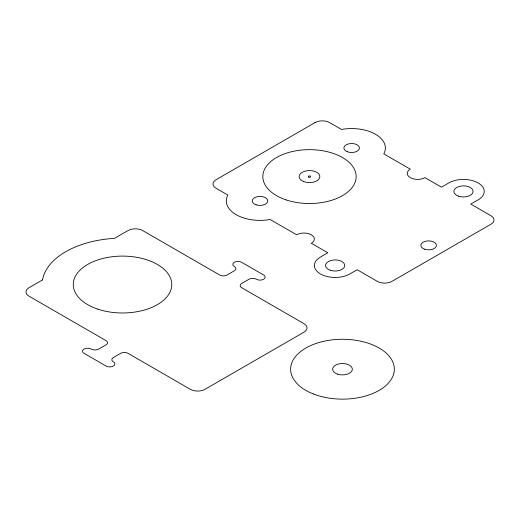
<?xml version="1.0" encoding="UTF-8"?>
<svg xmlns="http://www.w3.org/2000/svg" width="520" height="520" viewBox="0 0 520 520"><rect width="100%" height="100%" fill="white"/><g stroke="black" fill="none" stroke-linecap="round" stroke-linejoin="round"><path stroke-width="0.78" d="M42.556 279.903L29.029 287.709A10.367 5.987 0 0 0 29.029 296.179L106.022 340.626A5.187 2.997 0 0 1 106.022 344.864L98.69 349.096A5.187 2.997 0 0 1 91.358 349.096A5.187 2.997 0 0 0 84.026 349.096A5.187 2.997 0 0 0 84.026 353.327L106.022 366.028A5.187 2.997 0 0 0 113.353 366.028A5.187 2.997 0 0 0 113.353 361.797A5.187 2.997 0 0 1 113.353 357.559L120.685 353.327A5.187 2.997 0 0 1 128.017 353.327L190.339 389.311A10.367 5.987 0 0 0 205.01 389.311L303.992 332.163A10.367 5.987 0 0 0 303.992 323.694L241.67 287.709A5.187 2.997 0 0 1 241.67 283.478L249.002 279.247A5.187 2.997 0 0 1 256.334 279.247A5.187 2.997 0 0 0 263.666 279.247A5.187 2.997 0 0 0 263.666 275.008L241.67 262.314A5.187 2.997 0 0 0 234.338 262.314A5.187 2.997 0 0 0 234.338 266.546A5.187 2.997 0 0 1 234.338 270.777L227.006 275.008A5.187 2.997 0 0 1 219.674 275.008L142.681 230.561A10.367 5.987 0 0 0 128.017 230.561L114.491 238.368A80.366 46.397 0 0 0 42.556 279.903M314.99 122.609L216.008 179.764A10.367 5.987 0 0 0 216.008 188.227L227.864 195.072A33.703 19.454 0 0 0 236.171 214.689A33.703 19.454 0 0 0 270.14 219.486L296.66 234.793A10.367 5.987 0 0 1 311.324 234.793A10.367 5.987 0 0 1 311.324 243.263L327.828 252.785L320.489 257.023A20.742 11.973 0 0 0 320.489 273.956A20.742 11.973 0 0 0 349.824 273.956L357.156 269.718L377.319 281.359A10.367 5.987 0 0 0 391.982 281.359L490.971 224.211A10.367 5.987 0 0 0 490.971 215.748L470.808 204.107L478.14 199.869A20.742 11.973 0 0 0 478.14 182.936A20.742 11.973 0 0 0 448.812 182.936L441.474 187.167L424.976 177.645A10.367 5.987 0 0 1 410.312 177.645A10.367 5.987 0 0 1 410.312 169.182L383.793 153.868A33.703 19.454 0 0 0 375.486 134.251A33.703 19.454 0 0 0 341.51 129.454L329.661 122.609A10.367 5.987 0 0 0 314.99 122.609M313.43 393.991A51.85 29.932 0 0 0 394.206 371.339A51.85 29.932 0 0 0 319.833 342.277A51.85 29.932 0 0 0 313.43 393.991M337.565 374.127A9.854 5.688 0 0 0 352.339 369.2A9.854 5.688 0 0 0 337.565 364.279A9.854 5.688 0 0 0 337.565 374.127M458.679 196.203A9.594 5.538 0 0 0 473.063 191.406A9.594 5.538 0 0 0 458.679 186.608A9.594 5.538 0 0 0 458.679 196.203M330.363 270.283A9.594 5.538 0 0 0 344.747 265.486A9.594 5.538 0 0 0 330.363 260.689A9.594 5.538 0 0 0 330.363 270.283M347.295 151.73A7.774 4.492 0 0 0 359.411 148.33A7.774 4.492 0 0 0 348.257 143.975A7.774 4.492 0 0 0 347.295 151.73M256.113 204.815A7.774 4.492 0 0 0 267.774 200.928A7.774 4.492 0 0 0 256.113 197.041A7.774 4.492 0 0 0 256.113 204.815M424.756 249.269A7.774 4.492 0 0 0 436.423 245.381A7.774 4.492 0 0 0 424.756 241.488A7.774 4.492 0 0 0 424.756 249.269M286.163 199.921A46.664 26.943 0 0 0 356.154 176.586A46.664 26.943 0 0 0 286.163 153.257A46.664 26.943 0 0 0 286.163 199.921M303.68 181.545A10.367 5.987 0 0 0 319.839 177.014A10.367 5.987 0 0 0 304.961 171.203A10.367 5.987 0 0 0 303.68 181.545M308.841 177.144A1.163 0.676 0 0 0 310.655 176.638A1.163 0.676 0 0 0 308.984 175.981A1.163 0.676 0 0 0 308.841 177.144M97.89 309.166A49.257 28.438 0 0 0 171.775 284.538A49.257 28.438 0 0 0 97.89 259.909A49.257 28.438 0 0 0 97.89 309.166"/></g></svg>
